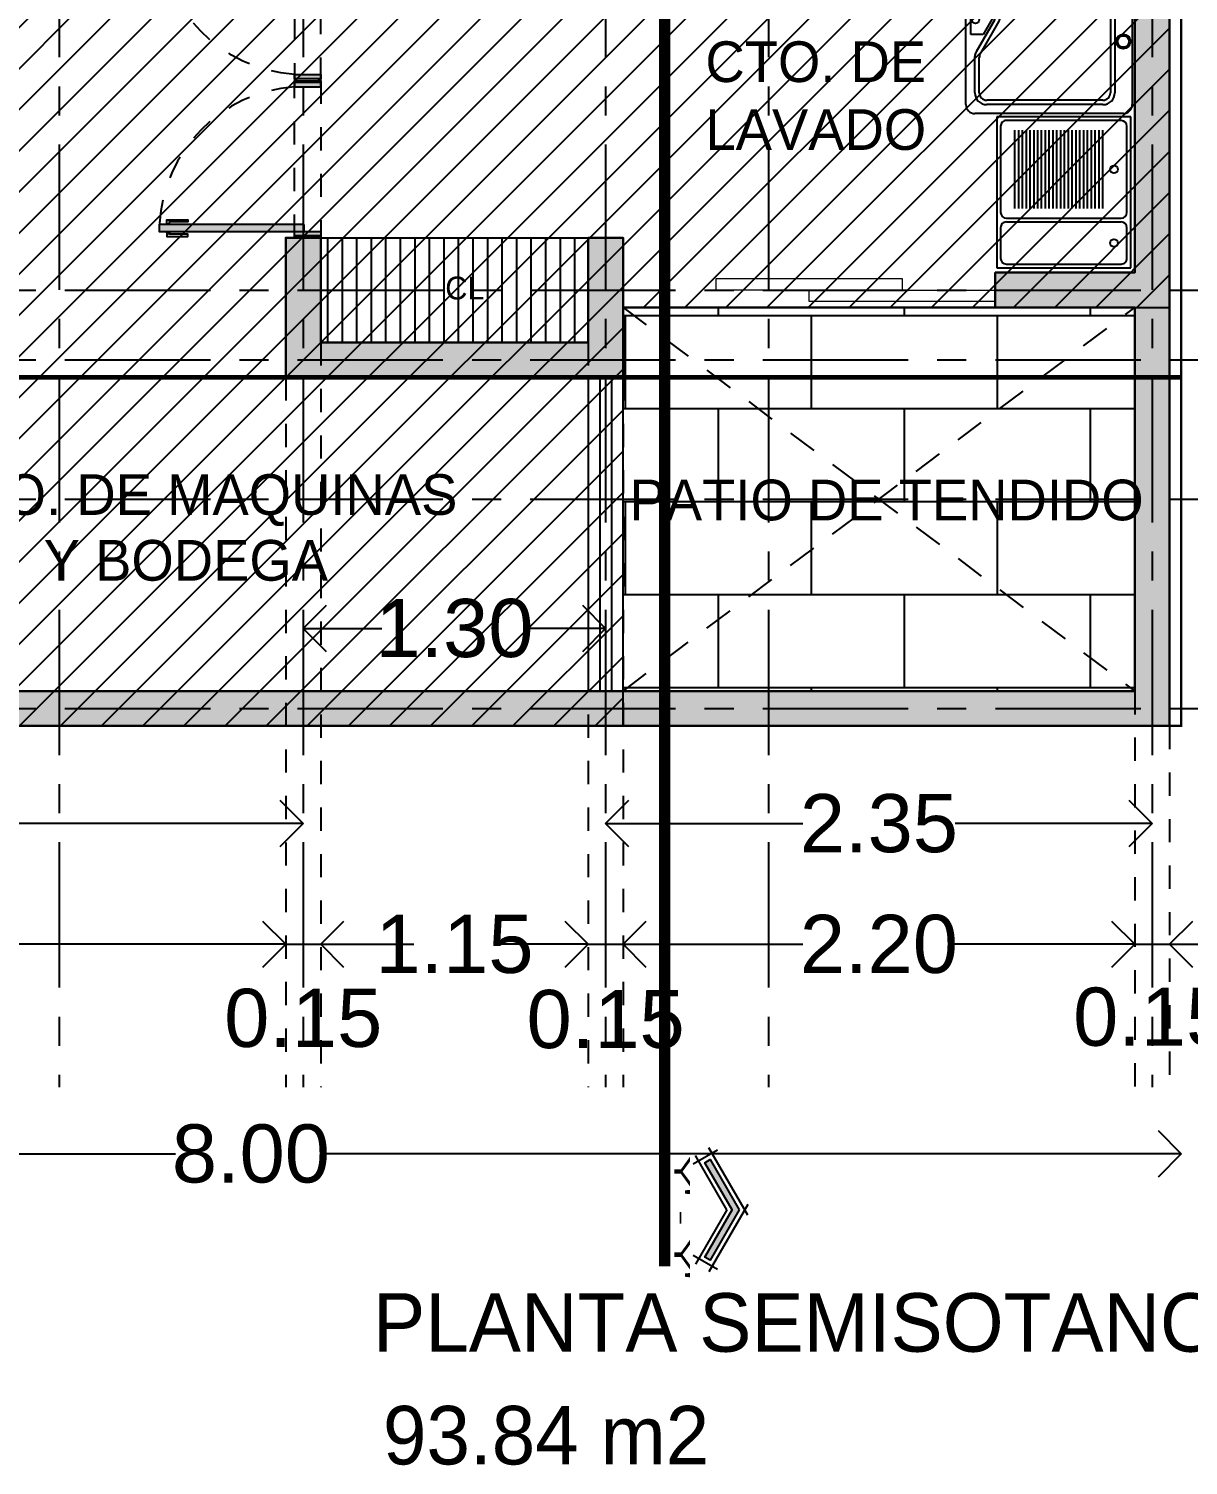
# Model space of a CAD drawing. Header units: metres. Extents: x -58 to 722, y -1100 to 345.
# Drawn here: x 38.66 to 43.64, y -497.36 to -491.19 of the extents above; entities that cross this region are included whole.
import ezdxf
from ezdxf.enums import TextEntityAlignment as Align

# ---------------------------------------------------------------- set-up
doc = ezdxf.new("R2010")
doc.units = ezdxf.units.M
doc.header["$MEASUREMENT"] = 0
for name, pattern in [('ACAD_ISO07W100', [3, 0, -3]), ('CENTER2', [1.125, 0.75, -0.125, 0.125, -0.125]), ('CENTERX2', [4, 2.5, -0.5, 0.5, -0.5]), ('HIDDEN2', [0.1875, 0.125, -0.0625])]:
    doc.linetypes.add(name, pattern=pattern)
doc.layers.get('0').update_dxf_attribs({"color": 255})
doc.layers.get('DEFPOINTS').update_dxf_attribs({"color": 250})
for name, color, linetype in [('A-MOBILIARIO SANITARIO', 124, 'Continuous'), ('A-PROYECCIONES', 191, 'HIDDEN2'), ('FSR_ARQ_001TERRENO', 8, 'Continuous'), ('FSR_ARQ_003RELLENODEMUROS', 251, 'Continuous'), ('FSR_ARQ_007PROYECCIONES', 200, 'HIDDEN2'), ('FSR_ARQ_008MOBILIARIO', 115, 'Continuous'), ('FSR_ARQ_009ESCALERA', 40, 'Continuous'), ('FSR_ARQ_010MUROBAJO', 33, 'Continuous'), ('FSR_ARQ_011MOBILIARIOSANI', 124, 'Continuous'), ('FSR_ARQ_012PUERTAS', 233, 'Continuous'), ('FSR_ARQ_014TEXTOS', 142, 'Continuous'), ('FSR_ARQ_015COTAS', 125, 'Continuous'), ('FSR_ARQ_016EJES', 135, 'CENTER2'), ('FSR_ARQ_018HATCH', 252, 'Continuous'), ('FSR_ARQ_022AREAS', 110, 'Continuous'), ('FSR_ARQ_024LINEACORTE', 10, 'Continuous'), ('FSR_ARQ_025RESTRI', 140, 'Continuous'), ('MOBILIARIO', 125, 'Continuous')]:
    doc.layers.add(name, color=color, linetype=linetype)
doc.layers.add('FSR_ARQ_002MURO', color=150, linetype='Continuous', lineweight=30)
doc.layers.add('FSR_ARQ_013VENTANAS', color=4, linetype='Continuous', lineweight=5)
doc.styles.add('Arial', font='arial.ttf')
doc.styles.add('ESPACIOS', font='GOTHIC.TTF')
doc.styles.add('style1', font='arial.ttf')
doc.dimstyles.new('PP_PACO', dxfattribs={"dimtxt": 0.18, "dimasz": 0.075, "dimexe": 0.075, "dimexo": 0, "dimgap": 0, "dimtad": 0, "dimtih": 1, "dimtoh": 1, "dimzin": 1, "dimdsep": 46, "dimtxsty": 'style1', "dimcen": 0.15, "dimse1": 1, "dimse2": 1, "dimclrd": 256, "dimclre": 256, "dimadec": 0, "dimazin": 0, "dimtfac": 1, "dimtmove": 0, "dimatfit": 3, "dimfxl": 0.075, "dimarcsym": 0})
pattern_1 = [(0, (157.007245469746, -440.0409677368947), (0.0078125, 0.015625), [0, -0.015625])]

# ---------------------------------------------------------------- blocks, each defined once
blk = doc.blocks.new('LAVDRO')
for p, q in [((0.3949999999999996, -0.01999999999999957), (-0.3950000000000005, -0.01999999999999957)), ((-0.3950000000000005, -0.01999999999999957), (-0.3950000000000005, -0.7199999999999989)), ((-0.375, -0.06999999999999851), (-0.375, -0.6699999999999982)), ((0.1049999999999986, -0.03999999999999915), (-0.3449999999999998, -0.03999999999999915)), ((0.1349999999999998, -0.6699999999999999), (0.1349999999999989, -0.06999999999999851)), ((0.1549999999999994, -0.6699999999999999), (0.1550000000000002, -0.06999999999999851)), ((0.3449999999999998, -0.03999999999999915), (0.1850000000000005, -0.03999999999999915)), ((0.375, -0.6699999999999999), (0.375, -0.06999999999999851)), ((0.3949999999999996, -0.7199999999999989), (0.3949999999999996, -0.01999999999999957)), ((-0.3250000000000002, -0.167165821194974), (0.08499999999999996, -0.167165821194974)), ((-0.3250000000000002, -0.1871658211949736), (0.08499999999999996, -0.1871658211949736)), ((-0.3250000000000002, -0.207165821194975), (0.08499999999999996, -0.207165821194975)), ((-0.3250000000000002, -0.2271658211949745), (0.08499999999999996, -0.2271658211949745)), ((-0.3250000000000002, -0.2471658211949741), (0.08499999999999996, -0.2471658211949741)), ((-0.3250000000000002, -0.2671658211949737), (0.08499999999999996, -0.2671658211949737)), ((-0.3250000000000002, -0.2871658211949732), (0.08499999999999996, -0.2871658211949732)), ((-0.3250000000000002, -0.3071658211949746), (0.08499999999999996, -0.3071658211949746)), ((-0.3250000000000002, -0.3271658211949742), (0.08499999999999996, -0.3271658211949742)), ((-0.3250000000000002, -0.3471658211949737), (0.08499999999999996, -0.3471658211949737)), ((-0.3250000000000002, -0.3671658211949751), (0.08499999999999996, -0.3671658211949751)), ((-0.3250000000000002, -0.3871658211949747), (0.08499999999999996, -0.3871658211949747)), ((-0.3250000000000002, -0.4071658211949742), (0.08499999999999996, -0.4071658211949742)), ((-0.3250000000000002, -0.4271658211949738), (0.08499999999999996, -0.4271658211949738)), ((-0.3250000000000002, -0.4471658211949734), (0.08499999999999996, -0.4471658211949734)), ((-0.3250000000000002, -0.4671658211949747), (0.08499999999999996, -0.4671658211949747)), ((-0.3250000000000002, -0.4871658211949743), (0.08499999999999996, -0.4871658211949743)), ((-0.3250000000000002, -0.5071658211949739), (0.08499999999999996, -0.5071658211949739)), ((-0.3250000000000002, -0.5271658211949735), (0.08499999999999996, -0.5271658211949735)), ((-0.3250000000000002, -0.5471658211949748), (0.08499999999999996, -0.5471658211949748)), ((-0.3250000000000002, -0.5671658211949744), (0.08499999999999996, -0.5671658211949744)), ((-0.3250000000000002, -0.587165821194974), (0.08499999999999996, -0.587165821194974)), ((-0.3250000000000002, -0.6071658211949735), (0.08499999999999996, -0.6071658211949735)), ((-0.3250000000000002, -0.6271658211949749), (0.08499999999999996, -0.6271658211949749)), ((-0.3950000000000005, -0.7199999999999989), (0.3949999999999996, -0.7199999999999989)), ((-0.3449999999999998, -0.6999999999999993), (0.1049999999999995, -0.6999999999999993)), ((0.1849999999999996, -0.6999999999999993), (0.3449999999999998, -0.6999999999999993))]:
    blk.add_line(p, q)
for centre in [(-0.120000000000001, -0.1074999999999982), (0.2650000000000006, -0.1074999999999982)]:
    blk.add_circle(centre, 0.02)
for centre, start, end in [((-0.3449999999999998, -0.06999999999999851), 90, 180), ((0.1049999999999986, -0.06999999999999851), 0, 90), ((0.1850000000000005, -0.06999999999999851), 90, 180), ((0.3449999999999998, -0.06999999999999851), 0, 90.0000000000001), ((-0.3449999999999998, -0.6699999999999982), 179.9999999999999, 270), ((0.1049999999999995, -0.6699999999999999), 270, 0), ((0.1849999999999996, -0.6699999999999999), 180, 270), ((0.3449999999999998, -0.6699999999999999), 270.0000000000001, 0)]:
    blk.add_arc(centre, 0.03, start, end)
blk = doc.blocks.new('lavadora-2')
at = {"layer": 'A-MOBILIARIO SANITARIO'}
h = blk.add_hatch(color=256, dxfattribs=at)
h.paths.add_polyline_path([(47.67684549477129, 68.42078488304071, 1), (47.71400314471872, 68.42078488304071, 1)])
h.paths.add_polyline_path([(47.71126735701229, 68.42092407223981, -1), (47.67958128247771, 68.42092407223981, -1)], flags=16)
for p, q in [((47.36484658973453, 69.10810767241938), (48.17488372548005, 69.10810767241938)), ((47.32258378265218, 68.3614647472972), (47.32258378265218, 69.06584486533689)), ((48.21714653256255, 69.06584486533689), (48.21714653256255, 68.3614647472972)), ((47.36484658973453, 68.51642837326595), (47.36484658973453, 68.96930397462351)), ((47.38597799327569, 68.51642837326595), (47.38597799327569, 68.96930397462351)), ((47.42119699917765, 69.02565438406663), (48.11853331603693, 69.02565438406663)), ((47.42119699917765, 69.00452298052546), (48.11853331603693, 69.00452298052546)), ((48.15375232193888, 68.96930397462351), (48.15375232193888, 68.41781515674049)), ((48.17488372548021, 68.96930397462351), (48.17488372548021, 68.41781515674049)), ((47.36113471588506, 68.45022526517155), (47.75662134669761, 68.45022526517155)), ((47.36113471588506, 68.34199579697258), (47.36113471588506, 68.45022526517155)), ((47.75854087257969, 68.481209367364), (47.42119699917765, 68.481209367364)), ((47.75287873006585, 68.46007796382283), (47.42119699917765, 68.46007796382283)), ((47.49243663732897, 68.39670587836784), (47.49243663732897, 68.44065587441065)), ((47.49243663732897, 68.44065587441065), (47.62211495469337, 68.44065587441065)), ((47.62211495469337, 68.44065587441065), (47.62211495469337, 68.39670587836784)), ((47.75662134669761, 68.45022526517155), (47.84283112926722, 68.40045202399826)), ((47.77401013360702, 68.454415821309), (47.92519899789998, 68.36712688981105)), ((47.77967227612086, 68.47554722485016), (47.93086114041366, 68.38825829335221)), ((47.62211495469337, 68.39670587836784), (47.49243663732897, 68.39670587836784)), ((47.84283112926722, 68.40045202399826), (47.84283112926722, 68.34199579697258)), ((48.11853331603693, 68.3614647472972), (47.94633040144115, 68.3614647472972)), ((48.11853331603693, 68.38259615083838), (47.95199254395499, 68.38259615083838)), ((47.84283112926722, 68.34199579697258), (47.36113471588506, 68.34199579697258)), ((48.17488372548005, 68.31920194021487), (47.36484658973453, 68.31920194021487))]:
    blk.add_line(p, q, dxfattribs=at)
for centre, radius in [((47.66462745215846, 69.06575243438715), 0.03429961364972803), ((47.66462745215846, 69.06575243438715), 0.02703831045089415), ((47.87510286305611, 69.06575243438715), 0.03429961364972803), ((47.87510286305611, 69.06575243438715), 0.02703831045089415), ((47.695424319745, 68.42122111585628), 0.0232301973665308), ((47.695424319745, 68.42078488304071), 0.01857882497371598), ((47.695424319745, 68.42092407223981), 0.01584303726729244), ((47.4204797428552, 68.36468186378617), 0.01775228474364164), ((47.48511487070228, 68.36468186378617), 0.01775228474364164), ((47.56417328693526, 68.36468186378617), 0.01775228474364164), ((47.62880841478234, 68.36468186378617), 0.01775228474364164), ((47.70786683101531, 68.36468186378617), 0.01775228474364164), ((47.7725019588624, 68.36468186378617), 0.01775228474364164)]:
    blk.add_circle(centre, radius, dxfattribs=at)
for centre, radius, start, end in [((47.36484658973453, 69.06584486533689), 0.04226280708238059, 90, 180), ((48.17488372548005, 69.06584486533689), 0.04226280708238059, 0, 90), ((47.42119699917765, 68.96930397462351), 0.05635040944317413, 90, 180), ((47.42119699917765, 68.96930397462351), 0.03521900590198383, 90, 180), ((48.11853331603693, 68.96930397462351), 0.05635040944317413, 0, 90), ((48.11853331603693, 68.96930397462351), 0.03521900590198383, 0, 90), ((47.42119699917765, 68.51642837326595), 0.05635040944317413, 180, 270), ((47.42119699917765, 68.51642837326595), 0.03521900590198383, 180, 270), ((47.75287873006585, 68.41781515674049), 0.04226280708238059, 60.00000000000007, 90), ((47.75854087257969, 68.43894656028166), 0.04226280708238059, 59.99999999999987, 89.99999999999919), ((47.36484658973453, 68.3614647472972), 0.04226280708238059, 180, 270), ((47.94633040144115, 68.40372755437971), 0.04226280708238059, 240.0000000000007, 270), ((47.95199254395499, 68.42485895792088), 0.04226280708238059, 240.0000000000007, 270), ((48.11853331603693, 68.41781515674049), 0.05635040944317413, 270, 0), ((48.11853331603693, 68.41781515674049), 0.03521900590198383, 270, 0), ((48.17488372548005, 68.3614647472972), 0.04226280708238059, 270, 0)]:
    blk.add_arc(centre, radius, start, end, dxfattribs=at)
blk = doc.blocks.new('ARP-PUERTA 0.90')
h = blk.add_hatch(color=256)
h.dxf.hatch_style = 1
h.paths.add_polyline_path([(0.07500000000084128, 0.02000000000012392), (0.07500000000078444, 0.8499999999985448), (0.03500000000082082, 0.8499999999985448), (0.03500000000082082, 0.02000000000012392)])
h.paths.add_polyline_path([(0.01000000000067303, 0.07500000000010232), (0.03500000000076398, 0.07500000000013074), (0.03500000000093451, -0.07499999999984652), (0.01000000000084356, -0.07499999999984652)])
h.paths.add_polyline_path([(0.8899999999993611, 0.07500000000010232), (0.8649999999992701, 0.07500000000013074), (0.8649999999990428, -0.07499999999984652), (0.8899999999991337, -0.07499999999984652)])
for points in [[(0.07500000000084128, 0.02000000000012392), (0.07500000000078444, 0.8499999999985448), (0.03500000000082082, 0.8499999999985448), (0.03500000000082082, 0.02000000000012392)], [(0.01000000000067303, 0.07500000000010232), (0.03500000000076398, 0.07500000000013074), (0.03500000000093451, -0.07499999999984652), (0.01000000000084356, -0.07499999999984652)], [(0.8899999999993611, 0.07500000000010232), (0.8649999999992701, 0.07500000000013074), (0.8649999999990428, -0.07499999999984652), (0.8899999999991337, -0.07499999999984652)]]:
    blk.add_lwpolyline(points, close=True)
for points in [[(0.03250000000087994, 0.806249999998613), (0.007500000000902673, 0.8062499999984993), (0.007500000001414264, 0.6862499999986085), (0.02000000000077762, 0.6862499999986937), (0.02000000000077762, 0.7937499999984539), (0.03250000000042519, 0.7937499999983118)], [(0.03500000000093451, 0.7887499999984584), (0.03250000000042519, 0.78874999999843), (0.03250000000076625, 0.8112499999987222), (0.03500000000082082, 0.8112499999987222)], [(0.0750000000007276, 0.7887499999984584), (0.07750000000118007, 0.78874999999843), (0.07750000000089585, 0.8112499999987222), (0.07500000000084128, 0.8112499999987222)], [(0.07750000000083901, 0.806249999998613), (0.1025000000007026, 0.8062499999984993), (0.1025000000002478, 0.6862499999986085), (0.09000000000088448, 0.6862499999986937), (0.09000000000088448, 0.7937499999984539), (0.07750000000129376, 0.7937499999983118)], [(0.01000000000067303, 0.06500000000013983), (0, 0.06500000000011141), (0, -0.06500000000011141), (0.01000000000084356, -0.06499999999985562)], [(0.8899999999993611, 0.06500000000013983), (0.9000000000000341, 0.06500000000011141), (0.9000000000000341, -0.06500000000011141), (0.8899999999991337, -0.06499999999985562)]]:
    blk.add_lwpolyline(points)
at = {"layer": 'A-PROYECCIONES'}
blk.add_lwpolyline([(0, 0.07499999999993179), (0.9000000000005457, 0.07499999999993179), (0.9000000000005457, -0.07499999999993179), (0, -0.07499999999993179)], close=True, dxfattribs=at)
blk.add_arc((0.03105477672187362, 0.01505906272217317), 0.8360966160611815, 4.111141455184209, 86.98714656595196, dxfattribs=at)
blk = doc.blocks.new('_Open90')
at = {"color": 0, "linetype": 'ByBlock', "lineweight": -2}
for p, q in [((-0.5, 0.5), (0, 0)), ((0, 0), (-1, 0)), ((0, 0), (-0.5, -0.5))]:
    blk.add_line(p, q, dxfattribs=at)
blk = doc.blocks.new('*D413')
at = {"layer": 'DEFPOINTS', "color": 0, "ltscale": 0.005, "transparency": 16777216}
for p in [(35.73916332151695, -494.4109055090545), (39.83916332151727, -494.4109055090545), (39.83916332151727, -494.6055129109742)]:
    blk.add_point(p, dxfattribs=at)
at = {"layer": 'FSR_ARQ_015COTAS', "lineweight": -2, "ltscale": 0.005, "transparency": 16777216}
for p, q in [((35.93916332151695, -494.6055129109742), (37.45986591360442, -494.6055129109742)), ((39.63916332151727, -494.6055129109742), (38.1184607294298, -494.6055129109742))]:
    blk.add_line(p, q, dxfattribs=at)
at = {"layer": 'FSR_ARQ_015COTAS', "lineweight": -2, "ltscale": 0.005, "transparency": 16777216, "xscale": 0.2, "yscale": 0.2, "zscale": 0.2, "rotation": 180}
blk.add_blockref('_Open90', (35.73916332151695, -494.6055129109742), dxfattribs=at)
at = {"layer": 'FSR_ARQ_015COTAS', "lineweight": -2, "ltscale": 0.005, "transparency": 16777216, "xscale": 0.2, "yscale": 0.2, "zscale": 0.2}
blk.add_blockref('_Open90', (39.83916332151727, -494.6055129109742), dxfattribs=at)
at = {"layer": 'FSR_ARQ_015COTAS', "color": 0, "ltscale": 0.005, "transparency": 16777216, "insert": (37.78916332151711, -494.6055129109742), "char_height": 0.25, "attachment_point": 5, "style": 'style1'}
blk.add_mtext('4.10', dxfattribs=at)
blk = doc.blocks.new('*D414')
at = {"layer": 'DEFPOINTS', "color": 0, "ltscale": 0.005, "transparency": 16777216}
for p in [(39.83916332151727, -493.5719021493375), (41.13916332151664, -493.7665095512572), (41.13916332151664, -494.111049012049)]:
    blk.add_point(p, dxfattribs=at)
at = {"layer": 'FSR_ARQ_015COTAS', "lineweight": -2, "ltscale": 0.005, "transparency": 16777216}
for p, q in [((40.03916332151727, -493.7665095512572), (40.17666332151695, -493.7665095512572)), ((40.93916332151664, -493.7665095512572), (40.80166332151695, -493.7665095512572))]:
    blk.add_line(p, q, dxfattribs=at)
at = {"layer": 'FSR_ARQ_015COTAS', "lineweight": -2, "ltscale": 0.005, "transparency": 16777216, "xscale": 0.2, "yscale": 0.2, "zscale": 0.2, "rotation": 180}
blk.add_blockref('_Open90', (39.83916332151727, -493.7665095512572), dxfattribs=at)
at = {"layer": 'FSR_ARQ_015COTAS', "lineweight": -2, "ltscale": 0.005, "transparency": 16777216, "xscale": 0.2, "yscale": 0.2, "zscale": 0.2}
blk.add_blockref('_Open90', (41.13916332151664, -493.7665095512572), dxfattribs=at)
at = {"layer": 'FSR_ARQ_015COTAS', "color": 0, "ltscale": 0.005, "transparency": 16777216, "insert": (40.48916332151695, -493.7665095512572), "char_height": 0.25, "attachment_point": 5, "style": 'style1'}
blk.add_mtext('1.30', dxfattribs=at)
blk = doc.blocks.new('*D415')
at = {"layer": 'DEFPOINTS', "color": 0, "ltscale": 0.005, "transparency": 16777216}
for p in [(41.13916332151663, -494.111049012049), (43.48916332151697, -494.111049012049), (43.48916332151697, -494.6055129109742)]:
    blk.add_point(p, dxfattribs=at)
at = {"layer": 'FSR_ARQ_015COTAS', "lineweight": -2, "ltscale": 0.005, "transparency": 16777216}
for p, q in [((41.33916332151664, -494.6055129109742), (41.98640070214436, -494.6055129109742)), ((43.28916332151697, -494.6055129109742), (42.64192594088924, -494.6055129109742))]:
    blk.add_line(p, q, dxfattribs=at)
at = {"layer": 'FSR_ARQ_015COTAS', "lineweight": -2, "ltscale": 0.005, "transparency": 16777216, "xscale": 0.2, "yscale": 0.2, "zscale": 0.2, "rotation": 180}
blk.add_blockref('_Open90', (41.13916332151663, -494.6055129109742), dxfattribs=at)
at = {"layer": 'FSR_ARQ_015COTAS', "lineweight": -2, "ltscale": 0.005, "transparency": 16777216, "xscale": 0.2, "yscale": 0.2, "zscale": 0.2}
blk.add_blockref('_Open90', (43.48916332151697, -494.6055129109742), dxfattribs=at)
at = {"layer": 'FSR_ARQ_015COTAS', "color": 0, "ltscale": 0.005, "transparency": 16777216, "insert": (42.3141633215168, -494.6055129109742), "char_height": 0.25, "attachment_point": 5, "style": 'style1'}
blk.add_mtext('2.35', dxfattribs=at)
blk = doc.blocks.new('*D417')
at = {"layer": 'DEFPOINTS', "color": 0, "ltscale": 0.005, "transparency": 16777216}
for p in [(35.81416332151686, -494.7910870992737), (39.76416332151724, -494.9638916376269), (39.76416332151724, -495.1246422196185)]:
    blk.add_point(p, dxfattribs=at)
at = {"layer": 'FSR_ARQ_015COTAS', "lineweight": -2, "ltscale": 0.005, "transparency": 16777216}
for p, q in [((36.01416332151686, -495.1246422196185), (37.46361761892496, -495.1246422196185)), ((39.56416332151724, -495.1246422196185), (38.11470902410914, -495.1246422196185))]:
    blk.add_line(p, q, dxfattribs=at)
at = {"layer": 'FSR_ARQ_015COTAS', "lineweight": -2, "ltscale": 0.005, "transparency": 16777216, "xscale": 0.2, "yscale": 0.2, "zscale": 0.2, "rotation": 180}
blk.add_blockref('_Open90', (35.81416332151686, -495.1246422196185), dxfattribs=at)
at = {"layer": 'FSR_ARQ_015COTAS', "lineweight": -2, "ltscale": 0.005, "transparency": 16777216, "xscale": 0.2, "yscale": 0.2, "zscale": 0.2}
blk.add_blockref('_Open90', (39.76416332151724, -495.1246422196185), dxfattribs=at)
at = {"layer": 'FSR_ARQ_015COTAS', "color": 0, "ltscale": 0.005, "transparency": 16777216, "insert": (37.78916332151705, -495.1246422196185), "char_height": 0.25, "attachment_point": 5, "style": 'style1'}
blk.add_mtext('3.95', dxfattribs=at)
blk = doc.blocks.new('*D418')
at = {"layer": 'DEFPOINTS', "color": 0, "ltscale": 0.005, "transparency": 16777216}
for p in [(39.76416332151724, -494.9638916376269), (39.91416332151729, -494.9276685154872), (39.91416332151729, -495.1246422196185)]:
    blk.add_point(p, dxfattribs=at)
at = {"layer": 'FSR_ARQ_015COTAS', "lineweight": -2, "ltscale": 0.005, "transparency": 16777216}
for p, q in [((39.56416332151724, -495.1246422196185), (39.36416332151725, -495.1246422196185)), ((39.76416332151724, -495.1246422196185), (39.91416332151729, -495.1246422196185)), ((40.1141633215173, -495.1246422196185), (40.31416332151729, -495.1246422196185))]:
    blk.add_line(p, q, dxfattribs=at)
at = {"layer": 'FSR_ARQ_015COTAS', "lineweight": -2, "ltscale": 0.005, "transparency": 16777216, "xscale": 0.2, "yscale": 0.2, "zscale": 0.2}
blk.add_blockref('_Open90', (39.76416332151724, -495.1246422196185), dxfattribs=at)
at = {"layer": 'FSR_ARQ_015COTAS', "lineweight": -2, "ltscale": 0.005, "transparency": 16777216, "xscale": 0.2, "yscale": 0.2, "zscale": 0.2, "rotation": 180}
blk.add_blockref('_Open90', (39.91416332151729, -495.1246422196185), dxfattribs=at)
at = {"layer": 'FSR_ARQ_015COTAS', "color": 0, "ltscale": 0.005, "transparency": 16777216, "insert": (39.83916332151727, -495.4427035410132), "char_height": 0.25, "attachment_point": 5, "style": 'style1'}
blk.add_mtext('0.15', dxfattribs=at)
blk = doc.blocks.new('*D419')
at = {"layer": 'DEFPOINTS', "color": 0, "ltscale": 0.005, "transparency": 16777216}
for p in [(39.91416332151729, -494.9276685154872), (41.06416332151655, -494.909337732959), (41.06416332151655, -495.1246422196185)]:
    blk.add_point(p, dxfattribs=at)
at = {"layer": 'FSR_ARQ_015COTAS', "lineweight": -2, "ltscale": 0.005, "transparency": 16777216}
for p, q in [((40.1141633215173, -495.1246422196185), (40.1752990650367, -495.1246422196185)), ((40.86416332151654, -495.1246422196185), (40.80302757799713, -495.1246422196185))]:
    blk.add_line(p, q, dxfattribs=at)
at = {"layer": 'FSR_ARQ_015COTAS', "lineweight": -2, "ltscale": 0.005, "transparency": 16777216, "xscale": 0.2, "yscale": 0.2, "zscale": 0.2, "rotation": 180}
blk.add_blockref('_Open90', (39.91416332151729, -495.1246422196185), dxfattribs=at)
at = {"layer": 'FSR_ARQ_015COTAS', "lineweight": -2, "ltscale": 0.005, "transparency": 16777216, "xscale": 0.2, "yscale": 0.2, "zscale": 0.2}
blk.add_blockref('_Open90', (41.06416332151655, -495.1246422196185), dxfattribs=at)
at = {"layer": 'FSR_ARQ_015COTAS', "color": 0, "ltscale": 0.005, "transparency": 16777216, "insert": (40.48916332151692, -495.1246422196185), "char_height": 0.25, "attachment_point": 5, "style": 'style1'}
blk.add_mtext('1.15', dxfattribs=at)
blk = doc.blocks.new('*D420')
at = {"layer": 'DEFPOINTS', "color": 0, "ltscale": 0.005, "transparency": 16777216}
for p in [(41.21416332151713, -494.8882086529924), (41.06416332151655, -494.909337732959), (41.21416332151713, -495.1246422196185)]:
    blk.add_point(p, dxfattribs=at)
at = {"layer": 'FSR_ARQ_015COTAS', "lineweight": -2, "ltscale": 0.005, "transparency": 16777216}
for p, q in [((40.86416332151654, -495.1246422196185), (40.66416332151655, -495.1246422196185)), ((41.06416332151655, -495.1246422196185), (41.21416332151713, -495.1246422196185)), ((41.41416332151714, -495.1246422196185), (41.61416332151713, -495.1246422196185))]:
    blk.add_line(p, q, dxfattribs=at)
at = {"layer": 'FSR_ARQ_015COTAS', "lineweight": -2, "ltscale": 0.005, "transparency": 16777216, "xscale": 0.2, "yscale": 0.2, "zscale": 0.2}
blk.add_blockref('_Open90', (41.06416332151655, -495.1246422196185), dxfattribs=at)
at = {"layer": 'FSR_ARQ_015COTAS', "lineweight": -2, "ltscale": 0.005, "transparency": 16777216, "xscale": 0.2, "yscale": 0.2, "zscale": 0.2, "rotation": 180}
blk.add_blockref('_Open90', (41.21416332151713, -495.1246422196185), dxfattribs=at)
at = {"layer": 'FSR_ARQ_015COTAS', "color": 0, "ltscale": 0.005, "transparency": 16777216, "insert": (41.13916332151664, -495.4476585907399), "char_height": 0.25, "attachment_point": 5, "style": 'style1'}
blk.add_mtext('0.15', dxfattribs=at)
blk = doc.blocks.new('*D421')
at = {"layer": 'DEFPOINTS', "color": 0, "ltscale": 0.005, "transparency": 16777216}
for p in [(41.21416332151713, -494.8882086529924), (43.41416332151675, -494.918271007385), (43.41416332151675, -495.1246422196185)]:
    blk.add_point(p, dxfattribs=at)
at = {"layer": 'FSR_ARQ_015COTAS', "lineweight": -2, "ltscale": 0.005, "transparency": 16777216}
for p, q in [((41.41416332151714, -495.1246422196185), (41.98776495862472, -495.1246422196185)), ((43.21416332151675, -495.1246422196185), (42.64056168440916, -495.1246422196185))]:
    blk.add_line(p, q, dxfattribs=at)
at = {"layer": 'FSR_ARQ_015COTAS', "lineweight": -2, "ltscale": 0.005, "transparency": 16777216, "xscale": 0.2, "yscale": 0.2, "zscale": 0.2, "rotation": 180}
blk.add_blockref('_Open90', (41.21416332151713, -495.1246422196185), dxfattribs=at)
at = {"layer": 'FSR_ARQ_015COTAS', "lineweight": -2, "ltscale": 0.005, "transparency": 16777216, "xscale": 0.2, "yscale": 0.2, "zscale": 0.2}
blk.add_blockref('_Open90', (43.41416332151675, -495.1246422196185), dxfattribs=at)
at = {"layer": 'FSR_ARQ_015COTAS', "color": 0, "ltscale": 0.005, "transparency": 16777216, "insert": (42.31416332151694, -495.1246422196185), "char_height": 0.25, "attachment_point": 5, "style": 'style1'}
blk.add_mtext('2.20', dxfattribs=at)
blk = doc.blocks.new('*D422')
at = {"layer": 'DEFPOINTS', "color": 0, "ltscale": 0.005, "transparency": 16777216}
for p in [(43.5641633215168, -494.8699729738911), (43.41416332151675, -494.918271007385), (43.5641633215168, -495.1246422196185)]:
    blk.add_point(p, dxfattribs=at)
at = {"layer": 'FSR_ARQ_015COTAS', "lineweight": -2, "ltscale": 0.005, "transparency": 16777216}
for p, q in [((43.21416332151675, -495.1246422196185), (43.01416332151675, -495.1246422196185)), ((43.41416332151675, -495.1246422196185), (43.5641633215168, -495.1246422196185)), ((43.7641633215168, -495.1246422196185), (43.9641633215168, -495.1246422196185))]:
    blk.add_line(p, q, dxfattribs=at)
at = {"layer": 'FSR_ARQ_015COTAS', "lineweight": -2, "ltscale": 0.005, "transparency": 16777216, "xscale": 0.2, "yscale": 0.2, "zscale": 0.2}
blk.add_blockref('_Open90', (43.41416332151675, -495.1246422196185), dxfattribs=at)
at = {"layer": 'FSR_ARQ_015COTAS', "lineweight": -2, "ltscale": 0.005, "transparency": 16777216, "xscale": 0.2, "yscale": 0.2, "zscale": 0.2, "rotation": 180}
blk.add_blockref('_Open90', (43.5641633215168, -495.1246422196185), dxfattribs=at)
at = {"layer": 'FSR_ARQ_015COTAS', "color": 0, "ltscale": 0.005, "transparency": 16777216, "insert": (43.48916332151698, -495.4376259851775), "char_height": 0.25, "attachment_point": 5, "style": 'style1'}
blk.add_mtext('0.15', dxfattribs=at)
blk = doc.blocks.new('*D423')
at = {"layer": 'DEFPOINTS', "color": 0, "ltscale": 0.005, "transparency": 16777216}
for p in [(35.61416332151703, -494.1860490120489), (43.61416332151703, -494.1860490120489), (43.61416332151703, -496.0256198463341)]:
    blk.add_point(p, dxfattribs=at)
at = {"layer": 'FSR_ARQ_015COTAS', "lineweight": -2, "ltscale": 0.005, "transparency": 16777216}
for p, q in [((35.81416332151703, -496.0256198463341), (39.28972607731512, -496.0256198463341)), ((43.41416332151702, -496.0256198463341), (39.93860056571894, -496.0256198463341))]:
    blk.add_line(p, q, dxfattribs=at)
at = {"layer": 'FSR_ARQ_015COTAS', "lineweight": -2, "ltscale": 0.005, "transparency": 16777216, "xscale": 0.2, "yscale": 0.2, "zscale": 0.2, "rotation": 180}
blk.add_blockref('_Open90', (35.61416332151703, -496.0256198463341), dxfattribs=at)
at = {"layer": 'FSR_ARQ_015COTAS', "lineweight": -2, "ltscale": 0.005, "transparency": 16777216, "xscale": 0.2, "yscale": 0.2, "zscale": 0.2}
blk.add_blockref('_Open90', (43.61416332151703, -496.0256198463341), dxfattribs=at)
at = {"layer": 'FSR_ARQ_015COTAS', "color": 0, "ltscale": 0.005, "transparency": 16777216, "insert": (39.61416332151703, -496.0256198463341), "char_height": 0.25, "attachment_point": 5, "style": 'style1'}
blk.add_mtext('8.00', dxfattribs=at)
blk = doc.blocks.new('Flecha_1')
blk.add_hatch(color=256).paths.add_polyline_path([(0, 0.0007577722283113875), (0.003041045828766409, -0.0009979763995449642), (0.002853545828766402, -0.001322735925964102), (0, 0.0003247595264191661), (-0.002853545828766402, -0.00132273592596413), (-0.003041045828766409, -0.0009979763995449642)])
for p, q in [((0.0003247595264190828, 0.001270031754730561), (-0.003750000000000031, -0.001082531754730554)), ((-0.0003247595264191938, 0.001270031754730561), (0.00374999999999992, -0.001082531754730581)), ((0, 0), (-0.003281249999999902, -0.001894430570778483)), ((0, 0), (0.003281249999999902, -0.001894430570778483)), ((-0.003612740473580844, -0.0005702722283114081), (-0.002768990473580812, -0.002031690097197669)), ((0.003612740473580844, -0.0005702722283114081), (0.002768990473580812, -0.002031690097197669))]:
    blk.add_line(p, q)
blk.add_lwpolyline([(0, 0.0007577722283113875), (0.003041045828766409, -0.0009979763995449642), (0.002853545828766402, -0.001322735925964102), (0, 0.0003247595264191661), (-0.002853545828766402, -0.00132273592596413), (-0.003041045828766409, -0.0009979763995449642)], close=True)
blk = doc.blocks.new('Acceso')
at = {"xscale": 2.4, "yscale": 2.4, "zscale": 2.4}
blk.add_blockref('Flecha_1', (1.110223024625157e-16, -0.00259807621135337), dxfattribs=at)
at = {"style": 'Arial', "flags": 8}
for width, p, p2 in [(1.355994912706673, (-0.008999999999999786, -0.01019615242270681), (0.00900000000000023, -0.0101961524227067)), (8.566837107377657, (-0.008999999999999786, -0.01319615242270682), (0.00900000000000023, -0.01319615242270671))]:
    blk.add_attdef('A', text='', height=0.00225, dxfattribs=dict(at, width=width)).set_placement(p, p2, align=Align.FIT)

msp = doc.modelspace()

# ---------------------------------------------------------------- hatches: boundary and pattern name
at = {"layer": 'FSR_ARQ_003RELLENODEMUROS', "ltscale": 5}
h = msp.add_hatch(dxfattribs=at)
h.set_pattern_fill('DOTS', color=256, scale=0.25)
h.set_pattern_definition(pattern_1)
h.paths.add_polyline_path([(36.71416332151695, -490.5865484220988), (36.71416332151693, -490.7365484220987), (39.91416332151729, -490.7365484220987), (39.91416332151725, -490.5865484220988), (39.91416332151732, -489.9365484220916), (39.76416332151733, -489.9365484220916), (39.76416332151727, -490.5865484220989)], flags=17)
h.paths.add_polyline_path([(35.81416332151686, -494.0360490120488), (35.81416332151699, -489.0365484220915), (39.91416332151729, -489.0365484220915), (39.91416332151725, -488.2865484220915), (39.76416332151726, -488.2865484220915), (39.76416332151729, -488.8865484220915), (35.81416332151696, -488.8865484220916), (35.81416332151684, -482.3365484220987), (36.41416332151684, -482.3365484220987), (36.41416332151684, -482.1865484220987), (35.66416332151698, -482.1865484220987), (35.66416332151692, -494.1860490120489), (43.5641633215168, -494.186049012049), (43.56416332151696, -482.1865484220987), (43.01416332151697, -482.1865484220988), (43.01416332151697, -482.3365484220988), (43.41416332151698, -482.3365484220987), (43.41416332151763, -486.1365484220986), (42.31416332151709, -486.1365484220987), (42.31416332151709, -486.2865484220987), (43.41416332151763, -486.2865484220986), (43.41416332151719, -490.5865484220987), (41.21416332151713, -490.5865484220987), (41.21416332151732, -488.8865484220889), (41.06416332151663, -488.8865484220946), (41.06416332151704, -490.7365484220987), (43.41416332151715, -490.7365484220987), (43.41416332151697, -492.2365484220987), (42.81416332151696, -492.2365484220987), (42.81416332151693, -492.3865484220987), (43.41416332151697, -492.3865484220987), (43.41416332151675, -494.036049012049)])
h = msp.add_hatch(dxfattribs=at)
h.set_pattern_fill('DOTS', color=256, scale=0.25)
h.set_pattern_definition(pattern_1)
h.paths.add_polyline_path([(41.06416332151673, -492.0865484220988), (41.06416332151655, -492.5365484220987), (39.91416332151729, -492.5365484220987), (39.91416332151729, -492.0865484220988), (39.76416332151726, -492.0865484220988), (39.76416332151724, -492.6865484220987), (41.21416332151713, -492.6865484220987), (41.21416332151713, -492.0865484220988)])
at = {"layer": 'FSR_ARQ_008MOBILIARIO'}
h = msp.add_hatch(dxfattribs=at)
h.set_pattern_fill('LINE', color=256, scale=0.5, angle=90, style=0)
h.set_pattern_definition([(90, (157.007245469746, -440.0409677368947), (-0.0625, 3.827021247335479e-18), [])])
h.paths.add_polyline_path([(39.91416332151729, -492.0865484220988), (41.06416332151655, -492.0865484220988), (41.06416332151655, -492.5365484220987), (39.91416332151729, -492.5365484220987)])
at = {"layer": 'FSR_ARQ_018HATCH'}
h = msp.add_hatch(dxfattribs=at)
h.set_pattern_fill('HLNRN', color=256, scale=0.1, angle=180, pattern_type=2)
h.set_pattern_definition([(180, (44.82255141813557, -486.4215124699322), (-4.898587196589413e-17, -0.4), []), (270, (44.82255141813557, -486.4215124699322), (0.4, -0.4), [0.4, -0.4])])
h.paths.add_polyline_path([(41.21416332151713, -494.036049012049), (41.21416332151713, -492.3865484220988), (43.41416332151697, -492.3865484220987), (43.41416332151665, -494.0360490120489)])
at = {"layer": 'FSR_ARQ_022AREAS', "ltscale": 0.005}
h = msp.add_hatch(dxfattribs=at)
h.set_pattern_fill('ANSI31', color=256)
h.set_pattern_definition([(45, (0, 0), (-0.08838834764831845, 0.08838834764831845), [])])
h.paths.add_polyline_path([(35.66416332151699, -482.1865484220987), (35.6641633215169, -494.1860490120489), (41.21416332151713, -494.1860490120489), (41.21416332151711, -492.3865484220988), (43.56416332151682, -492.3865484220988), (43.56416332151703, -482.1865484220987), (43.41416332151702, -482.1865484220987), (43.41416332151702, -481.3865484220969), (39.31416332151737, -481.3865484220969), (39.31416332149496, -482.1865484221138)])

# ---------------------------------------------------------------- linework, layer by layer
at = {"layer": 'DEFPOINTS', "linetype": 'ACAD_ISO07W100', "ltscale": 0.005}
for p, q in [((39.91416332151729, -492.5365484220987), (39.91416332151729, -495.7393520840836)), ((41.06416332151655, -492.5365484220987), (41.06416332151655, -495.7393520840836)), ((39.76416332151724, -492.6865484220987), (39.76416332151724, -495.7393520840836)), ((41.21416332151713, -492.6865484220987), (41.21416332151714, -495.7393520840836)), ((43.41416332151675, -494.036049012049), (43.41416332151675, -495.7393520840836)), ((43.5641633215168, -494.186049012049), (43.56416332151681, -495.7393520840836))]:
    msp.add_line(p, q, dxfattribs=at)
at = {"layer": 'FSR_ARQ_001TERRENO', "const_width": 0.01}
msp.add_lwpolyline([(35.61416332151703, -494.1860490120489), (35.61416332151703, -479.1860490120489), (43.61416332151703, -479.1860490120489), (43.61416332151703, -494.1860490120489)], close=True, dxfattribs=at)
at = {"layer": 'FSR_ARQ_002MURO'}
for points in [[(35.66416332151698, -482.1865484220987), (35.66416332151692, -494.1860490120489), (43.5641633215168, -494.186049012049), (43.56416332151696, -482.1865484220987)], [(43.41416332151715, -490.7365484220987), (43.41416332151697, -492.2365484220987), (42.81416332151696, -492.2365484220987), (42.81416332151693, -492.3865484220987), (43.41416332151697, -492.3865484220987), (43.41416332151675, -494.036049012049), (35.81416332151686, -494.0360490120488), (35.81416332151692, -490.7365484220987)]]:
    msp.add_lwpolyline(points, dxfattribs=at)
at = {"layer": 'FSR_ARQ_002MURO', "ltscale": 0.005}
msp.add_lwpolyline([(41.06416332151673, -492.0865484220988), (41.06416332151655, -492.5365484220987), (39.91416332151729, -492.5365484220987), (39.91416332151729, -492.0865484220988), (39.76416332151726, -492.0865484220988), (39.76416332151724, -492.6865484220987), (41.21416332151713, -492.6865484220987), (41.21416332151713, -492.0865484220988)], close=True, dxfattribs=at)
at = {"layer": 'FSR_ARQ_007PROYECCIONES'}
for p, q in [((41.21416332151713, -494.0360490120489), (43.41416332151695, -492.3865484220987)), ((41.21416332151752, -492.3865484220988), (43.41416332151675, -494.036049012049))]:
    msp.add_line(p, q, dxfattribs=at)
at = {"layer": 'FSR_ARQ_008MOBILIARIO'}
msp.add_lwpolyline([(39.91416332151729, -492.0865484220988), (41.06416332151655, -492.0865484220988), (41.06416332151655, -492.5365484220987), (39.91416332151729, -492.5365484220987)], close=True, dxfattribs=at)
at = {"layer": 'FSR_ARQ_009ESCALERA'}
msp.add_line((42.81416332151692, -492.3865484220987), (41.21416332151752, -492.3865484220988), dxfattribs=at)
at = {"layer": 'FSR_ARQ_010MUROBAJO'}
for p, q in [((41.11416332151714, -492.6865484220987), (41.11416332151714, -494.0360490120489)), ((41.16416332151714, -492.6865484220987), (41.16416332151714, -494.0360490120489))]:
    msp.add_line(p, q, dxfattribs=at)
msp.add_lwpolyline([(41.21416332151713, -492.6865484220987), (41.06416332151713, -492.6865484220987), (41.06416332151713, -494.0360490120489), (41.21416332151713, -494.0360490120489)], close=True, dxfattribs=at)
at = {"layer": 'FSR_ARQ_013VENTANAS'}
for points in [[(41.6141633215174, -492.2615484220988), (42.41416332151711, -492.2615484220988), (42.41416332151711, -492.3115484220987), (41.6141633215174, -492.3115484220987)], [(42.01416332151724, -492.3115484220987), (42.81416332151696, -492.3115484220987), (42.81416332151696, -492.3615484220987), (42.01416332151724, -492.3615484220987)]]:
    msp.add_lwpolyline(points, close=True, dxfattribs=at)
at = {"layer": 'FSR_ARQ_016EJES', "linetype": 'CENTERX2', "ltscale": 0.25}
for p, q in [((38.78916332151734, -476.6860490120489), (38.78916332151734, -495.7393520840836)), ((39.83916332151727, -476.6860490120489), (39.83916332151727, -495.7393520840836)), ((41.13916332151664, -476.6860490120489), (41.13916332151663, -495.7393520840836)), ((41.8391633215174, -476.6860490120489), (41.8391633215174, -495.7393520840836)), ((43.48916332151698, -476.6860490120489), (43.48916332151698, -495.7393520840836)), ((31.81475545547994, -492.3115484220987), (45.81517907023874, -492.3115484220987)), ((31.81475545547994, -492.6115484220977), (45.81517907023874, -492.6115484220977)), ((31.81475545547994, -493.2115484220977), (45.81517907023874, -493.2115484220977)), ((31.81475545547994, -494.111049012049), (45.81517907023874, -494.111049012049))]:
    msp.add_line(p, q, dxfattribs=at)
at = {"layer": 'FSR_ARQ_022AREAS', "ltscale": 0.005}
msp.add_lwpolyline([(35.66416332151699, -482.1865484220987), (35.6641633215169, -494.1860490120489), (41.21416332151713, -494.1860490120489), (41.21416332151711, -492.3865484220988), (43.56416332151682, -492.3865484220988), (43.56416332151703, -482.1865484220987), (43.41416332151702, -482.1865484220987), (43.41416332151702, -481.3865484220969), (39.31416332151737, -481.3865484220969), (39.31416332149496, -482.1865484221138), (35.66416332151698, -482.1865484221138)], dxfattribs=at)
at = {"layer": 'FSR_ARQ_024LINEACORTE', "linetype": 'CENTER2', "const_width": 0.05}
msp.add_lwpolyline([(41.39303144924403, -496.5099115564913), (41.39303144924401, -476.4837290575156)], dxfattribs=at)
at = {"layer": 'FSR_ARQ_025RESTRI', "linetype": 'HIDDEN2', "ltscale": 2.5, "const_width": 0.02, "flags": 128}
msp.add_lwpolyline([(35.61416332151703, -492.6865484220987), (43.61416332151703, -492.6865484220987)], dxfattribs=at)
at = {"layer": 'MOBILIARIO'}
msp.add_line((39.91416332151729, -492.0865484220988), (41.06416332151655, -492.0865484220987), dxfattribs=at)

# ---------------------------------------------------------------- block references
at = {"layer": 'FSR_ARQ_011MOBILIARIOSANI', "ltscale": 5, "xscale": 0.9063186776473087, "yscale": 0.9063186776473087, "zscale": 0.9063186776473087, "rotation": 270}
msp.add_blockref('lavadora-2', (-19.23066567206098, -447.8527684264369), dxfattribs=at)
at = {"layer": 'FSR_ARQ_011MOBILIARIOSANI', "xscale": 0.8227848101266255, "yscale": 0.8227848101266255, "zscale": 0.8227848101266255, "rotation": 269.9999999948616}
msp.add_blockref('LAVDRO', (43.41325151085536, -491.891544466197), dxfattribs=at)
at = {"layer": 'FSR_ARQ_012PUERTAS', "yscale": 0.7499999999995283, "zscale": 0.7499999999995283}
for p, xscale, rotation in [((39.85791332151732, -490.7365484220987), -0.7499999999995283, 90), ((39.85791332151732, -492.0865484220987), 0.7499999999995283, 90.00000000000001)]:
    msp.add_blockref('ARP-PUERTA 0.90', p, dxfattribs=dict(at, xscale=xscale, rotation=rotation))
at = {"layer": 'FSR_ARQ_024LINEACORTE', "linetype": 'CENTER2'}
ref = msp.add_blockref('Acceso', (41.7370022754743, -496.2664427237555), dxfattribs=dict(at, xscale=29.61699996122224, yscale=29.61699996122224, zscale=29.61699996122224, rotation=270))
ref.add_attrib('A', "Y' - Y'", dxfattribs={"layer": '0', "height": 0.06663824991275007, "rotation": 270, "style": 'Arial', "width": 2.198725159352244}).set_placement((41.43502282956645, -496.0335186889253), (41.43502282956645, -496.5666246882266), align=Align.FIT)

# ---------------------------------------------------------------- texts
at = {"layer": 'FSR_ARQ_014TEXTOS', "style": 'ESPACIOS'}
for s, p in [('CTO. DE MAQUINAS ', (38.23963619344454, -493.2785659357353)), ('Y BODEGA', (38.72327217579846, -493.5613757455621))]:
    msp.add_text(s, height=0.175, dxfattribs=at).set_placement(p)
for s, width, gutter_width, insert, char_height, attachment_point in [('\\pxqc;CTO. DE \\PLAVADO', 2.223893083121129, 0.5249999999999999, (40.93081956004835, -491.7117323779096), 0.175, 7), ('CL', 0.1850114426170417, 0.295696415808904, (40.44970105852963, -492.353751207369), 0.09856547193630134, 7), ('PATIO DE TENDIDO', 2.223893083121129, 0.5249999999999999, (41.2418685101286, -493.3044067215029), 0.175, 7), ('\\pxi4.69699;PLANTA SEMISOTANO', 4.909641062199326, 0.3019217791220061, (38.95754953446901, -496.6246790525499), 0.2516014826016717, 1), ('\\pxi5.98854;93.84 m2', 3.931194933344314, 0.3019217791220061, (38.67510364837115, -497.1093374629977), 0.2516014826016717, 1)]:
    msp.add_mtext_dynamic_manual_height_columns(s, width=width, gutter_width=gutter_width, heights=[0], dxfattribs=dict(at, insert=insert, char_height=char_height, attachment_point=attachment_point))

# ---------------------------------------------------------------- dimensions: what is measured, and where the dimension line sits
at = {"layer": 'FSR_ARQ_015COTAS', "ltscale": 0.005}
for base, p1, p2, picture, middle in [((41.13916332151664, -493.7665095512572), (39.83916332151727, -493.5719021493375), (41.13916332151664, -494.111049012049), '*D414', (40.48916332151695, -493.7665095512572)), ((43.48916332151697, -494.6055129109742), (41.13916332151663, -494.111049012049), (43.48916332151697, -494.111049012049), '*D415', (42.3141633215168, -494.6055129109742)), ((43.61416332151703, -496.0256198463341), (35.61416332151703, -494.1860490120489), (43.61416332151703, -494.1860490120489), '*D423', (39.61416332151703, -496.0256198463341)), ((39.83916332151727, -494.6055129109742), (35.73916332151695, -494.4109055090545), (39.83916332151727, -494.4109055090545), '*D413', (37.78916332151711, -494.6055129109742)), ((39.76416332151724, -495.1246422196185), (35.81416332151686, -494.7910870992737), (39.76416332151724, -494.9638916376269), '*D417', (37.78916332151705, -495.1246422196185)), ((43.41416332151675, -495.1246422196185), (41.21416332151713, -494.8882086529924), (43.41416332151675, -494.918271007385), '*D421', (42.31416332151694, -495.1246422196185)), ((41.06416332151655, -495.1246422196185), (39.91416332151729, -494.9276685154872), (41.06416332151655, -494.909337732959), '*D419', (40.48916332151692, -495.1246422196185))]:
    dim = msp.add_linear_dim(base=base, p1=p1, p2=p2, dimstyle='PP_PACO', override={"dimtxt": 0.25, "dimasz": 0.2, "dimblk1": 'Open90', "dimblk2": 'Open90', "dimsah": 1, "dimtmove": 2, "dimfxlon": 1}, dxfattribs=at)
    dim.commit()
    dim.dimension.update_dxf_attribs({"geometry": picture, "text_midpoint": middle})
for base, p1, p2, picture, middle in [((41.21416332151713, -495.1246422196185), (41.06416332151655, -494.909337732959), (41.21416332151713, -494.8882086529924), '*D420', (41.13916332151664, -495.4476585907399)), ((43.5641633215168, -495.1246422196185), (43.41416332151675, -494.918271007385), (43.5641633215168, -494.8699729738911), '*D422', (43.48916332151698, -495.4376259851775)), ((39.91416332151729, -495.1246422196185), (39.76416332151724, -494.9638916376269), (39.91416332151729, -494.9276685154872), '*D418', (39.83916332151727, -495.4427035410132))]:
    dim = msp.add_linear_dim(base=base, p1=p1, p2=p2, dimstyle='PP_PACO', override={"dimtxt": 0.25, "dimasz": 0.2, "dimblk1": 'Open90', "dimblk2": 'Open90', "dimsah": 1, "dimtmove": 2, "dimfxlon": 1}, dxfattribs=at)
    dim.commit()
    dim.dimension.update_dxf_attribs({"geometry": picture, "text_midpoint": middle, "dimtype": 160})

doc.saveas('drawing.dxf')
